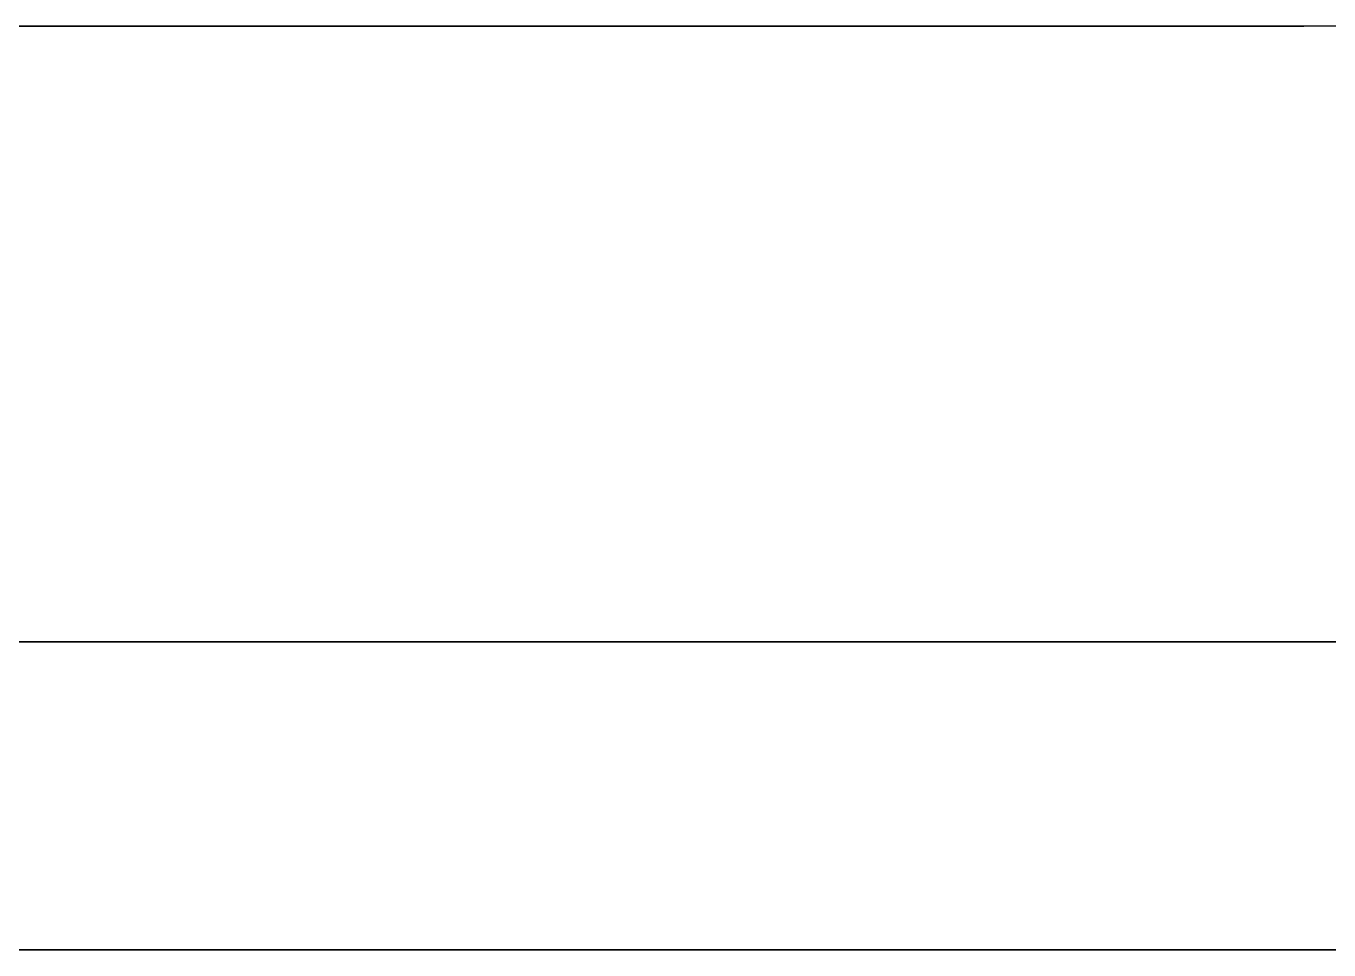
# Model space of a CAD drawing. Extents: x -42728 to 99010, y -18674 to 47645.
# Drawn here: x 68302.2 to 68492.6, y 30442.8 to 30577.8 of the extents above; entities that cross this region are included whole.
import ezdxf

# ---------------------------------------------------------------- set-up
doc = ezdxf.new("R2010")
doc.units = 0
doc.header["$LTSCALE"] = 100
doc.header["$MEASUREMENT"] = 0
doc.layers.get('0').update_dxf_attribs({"linetype": 'CONTINUOUS'})
doc.layers.add('00-ELE', color=2, linetype='CONTINUOUS')

# ---------------------------------------------------------------- blocks, each defined once
blk = doc.blocks.new('A$C5B331D8A')
at = {"color": 7, "linetype": 'Continuous'}
for p, q in [((7.4047, 15.7421), (3.4047, 15.7421)), ((3.4047, 15.7421), (7.4047, 15.7421)), ((7.4047, 15.7421), (8.4047, 15.7421)), ((8.4047, 15.7421), (7.4047, 15.7421)), ((8.4047, 15.7421), (7.4047, 15.7421)), ((11.4047, 15.7421), (7.4047, 15.7421)), ((7.4047, 15.7421), (7.4047, 15.7421)), ((7.4047, 15.7421), (7.4047, 15.7421)), ((7.4047, 15.7421), (7.4047, 15.7421)), ((7.4047, 15.7421), (7.4047, 15.7421)), ((7.4047, 15.7421), (11.4047, 15.7421)), ((11.4047, 15.7421), (7.4047, 15.7421)), ((7.4047, 15.7421), (7.4047, 15.7421)), ((7.4047, 15.7421), (7.4047, 15.7421)), ((7.4047, 15.7421), (11.4047, 15.7421)), ((11.4047, 15.7421), (7.4047, 15.7421)), ((7.4047, 15.7421), (7.4047, 15.7421)), ((7.4047, 15.7421), (7.4047, 15.7421)), ((7.4047, 15.7421), (11.4047, 15.7421)), ((11.4047, 15.7421), (7.4047, 15.7421)), ((7.4047, 15.7421), (7.4047, 15.7421)), ((7.4047, 15.7421), (7.4047, 15.7421)), ((11.4047, 15.7421), (7.4047, 15.7421)), ((7.4047, 15.7421), (7.4047, 15.7421)), ((7.4047, 15.7421), (7.4047, 15.7421)), ((7.4047, 15.7421), (7.4047, 15.7421)), ((8.4047, 15.7421), (7.4047, 15.7421)), ((11.4047, 15.7421), (7.4047, 15.7421)), ((7.4047, 15.7421), (7.4047, 15.7421)), ((7.4047, 15.7421), (7.4047, 15.7421)), ((7.4047, 15.7421), (7.4047, 15.7421)), ((7.4047, 15.7421), (7.4047, 15.7421)), ((7.4047, 15.7421), (7.4047, 15.7421)), ((7.4047, 15.7421), (11.4047, 15.7421)), ((7.4047, 15.7421), (7.4047, 15.7421)), ((7.4047, 15.7421), (7.4047, 15.7421)), ((7.4047, 15.7421), (11.4047, 15.7421)), ((11.4047, 15.7421), (7.4047, 15.7421)), ((7.4047, 15.7421), (7.4047, 15.7421)), ((7.4047, 15.7421), (11.4047, 15.7421)), ((11.4047, 15.7421), (7.4047, 15.7421)), ((8.4047, 15.7421), (8.4047, 15.7421)), ((11.4047, 15.7421), (8.4047, 15.7421)), ((8.4047, 15.7421), (8.4047, 15.7421)), ((8.4047, 15.7421), (11.4047, 15.7421)), ((8.4047, 15.7421), (11.4047, 15.7421)), ((11.4047, 15.7421), (8.4047, 15.7421)), ((12.4047, 15.7421), (11.4047, 15.7421)), ((11.4047, 15.7421), (11.4047, 15.7421)), ((12.4047, 15.7421), (11.4047, 15.7421)), ((11.4047, 15.7421), (11.4047, 15.7421)), ((11.4047, 15.7421), (11.4047, 15.7421)), ((11.4047, 15.7421), (11.4047, 15.7421)), ((11.4047, 15.7421), (11.4047, 15.7421)), ((11.4047, 15.7421), (11.4047, 15.7421)), ((11.4047, 15.7421), (11.4047, 15.7421)), ((11.4047, 15.7421), (11.4047, 15.7421)), ((11.4047, 15.7421), (11.4047, 15.7421)), ((11.4047, 15.7421), (11.4047, 15.7421)), ((11.4047, 15.7421), (11.4047, 15.7421)), ((11.4047, 15.7421), (11.4047, 15.7421)), ((11.4047, 15.7421), (11.4047, 15.7421)), ((11.4047, 15.7421), (11.4047, 15.7421)), ((13.4047, 13.7421), (3.4047, 13.7421)), ((3.4047, 13.7421), (13.4047, 13.7421)), ((13.4047, 13.7421), (3.4047, 13.7421)), ((3.4047, 13.7421), (13.4047, 13.7421)), ((13.4047, 13.7421), (3.4047, 13.7421)), ((7.4047, 13.7421), (6.4047, 13.7421)), ((6.4047, 13.7421), (7.4047, 13.7421)), ((7.4047, 13.7421), (6.4047, 13.7421)), ((6.4047, 13.7421), (7.4047, 13.7421)), ((7.4047, 13.7421), (6.4047, 13.7421)), ((6.4047, 13.7421), (7.4047, 13.7421)), ((7.4047, 13.7421), (6.4047, 13.7421)), ((7.4047, 13.7421), (6.4047, 13.7421)), ((7.4047, 13.7421), (6.4047, 13.7421)), ((8.4047, 13.7421), (7.4047, 13.7421)), ((7.4047, 13.7421), (8.4047, 13.7421)), ((7.4047, 13.7421), (7.4047, 13.7421)), ((7.4047, 13.7421), (7.4047, 13.7421)), ((8.4047, 13.7421), (7.4047, 13.7421)), ((7.4047, 13.7421), (7.4047, 13.7421)), ((7.4047, 13.7421), (7.4047, 13.7421)), ((8.4047, 13.7421), (7.4047, 13.7421)), ((8.4047, 13.7421), (7.4047, 13.7421)), ((7.4047, 13.7421), (7.4047, 13.7421)), ((7.4047, 13.7421), (7.4047, 13.7421)), ((7.4047, 13.7421), (7.4047, 13.7421)), ((7.4047, 13.7421), (7.4047, 13.7421)), ((7.4047, 13.7421), (7.4047, 13.7421)), ((7.4047, 13.7421), (7.4047, 13.7421)), ((7.4047, 13.7421), (8.4047, 13.7421)), ((8.4047, 13.7421), (7.4047, 13.7421)), ((7.4047, 13.7421), (7.4047, 13.7421)), ((8.4047, 13.7421), (9.4047, 13.7421)), ((8.4047, 13.7421), (9.4047, 13.7421)), ((8.4047, 13.7421), (8.4047, 13.7421)), ((8.4047, 13.7421), (8.4047, 13.7421)), ((8.4047, 13.7421), (8.4047, 13.7421)), ((9.4047, 13.7421), (8.4047, 13.7421)), ((8.4047, 13.7421), (8.4047, 13.7421)), ((8.4047, 13.7421), (8.4047, 13.7421)), ((8.4047, 13.7421), (8.4047, 13.7421)), ((8.4047, 13.7421), (8.4047, 13.7421)), ((8.4047, 13.7421), (8.4047, 13.7421)), ((8.4047, 13.7421), (9.4047, 13.7421)), ((9.4047, 13.7421), (8.4047, 13.7421)), ((8.4047, 13.7421), (8.4047, 13.7421)), ((8.4047, 13.7421), (8.4047, 13.7421)), ((8.4047, 13.7421), (8.4047, 13.7421)), ((8.4047, 13.7421), (8.4047, 13.7421)), ((8.4047, 13.7421), (8.4047, 13.7421)), ((8.4047, 13.7421), (8.4047, 13.7421)), ((8.4047, 13.7421), (9.4047, 13.7421)), ((9.4047, 13.7421), (8.4047, 13.7421)), ((8.4047, 13.7421), (8.4047, 13.7421)), ((9.4047, 13.7421), (10.4047, 13.7421)), ((9.4047, 13.7421), (9.4047, 13.7421)), ((9.4047, 13.7421), (10.4047, 13.7421)), ((10.4047, 13.7421), (9.4047, 13.7421)), ((9.4047, 13.7421), (9.4047, 13.7421)), ((10.4047, 13.7421), (9.4047, 13.7421)), ((10.4047, 13.7421), (9.4047, 13.7421)), ((9.4047, 13.7421), (9.4047, 13.7421)), ((9.4047, 13.7421), (9.4047, 13.7421)), ((10.4047, 13.7421), (9.4047, 13.7421)), ((10.4047, 13.7421), (9.4047, 13.7421)), ((9.4047, 13.7421), (9.4047, 13.7421)), ((10.4047, 13.7421), (11.4047, 13.7421)), ((10.4047, 13.7421), (10.4047, 13.7421)), ((10.4047, 13.7421), (11.4047, 13.7421)), ((10.4047, 13.7421), (10.4047, 13.7421)), ((10.4047, 13.7421), (10.4047, 13.7421)), ((11.4047, 13.7421), (10.4047, 13.7421)), ((10.4047, 13.7421), (10.4047, 13.7421)), ((10.4047, 13.7421), (10.4047, 13.7421)), ((10.4047, 13.7421), (10.4047, 13.7421)), ((10.4047, 13.7421), (10.4047, 13.7421)), ((10.4047, 13.7421), (10.4047, 13.7421)), ((10.4047, 13.7421), (11.4047, 13.7421)), ((11.4047, 13.7421), (10.4047, 13.7421)), ((10.4047, 13.7421), (10.4047, 13.7421)), ((10.4047, 13.7421), (10.4047, 13.7421)), ((10.4047, 13.7421), (10.4047, 13.7421)), ((10.4047, 13.7421), (10.4047, 13.7421)), ((10.4047, 13.7421), (10.4047, 13.7421)), ((10.4047, 13.7421), (10.4047, 13.7421)), ((10.4047, 13.7421), (11.4047, 13.7421)), ((11.4047, 13.7421), (10.4047, 13.7421)), ((10.4047, 13.7421), (10.4047, 13.7421)), ((12.4047, 13.7421), (11.4047, 13.7421)), ((11.4047, 13.7421), (11.4047, 13.7421)), ((11.4047, 13.7421), (12.4047, 13.7421)), ((11.4047, 13.7421), (11.4047, 13.7421)), ((12.4047, 13.7421), (11.4047, 13.7421)), ((11.4047, 13.7421), (11.4047, 13.7421)), ((12.4047, 13.7421), (11.4047, 13.7421)), ((12.4047, 13.7421), (11.4047, 13.7421)), ((11.4047, 13.7421), (11.4047, 13.7421)), ((11.4047, 13.7421), (11.4047, 13.7421)), ((12.4047, 13.7421), (11.4047, 13.7421)), ((11.4047, 13.7421), (12.4047, 13.7421)), ((11.4047, 13.7421), (11.4047, 13.7421)), ((11.4047, 13.7421), (11.4047, 13.7421)), ((11.4047, 13.7421), (11.4047, 13.7421)), ((11.4047, 13.7421), (11.4047, 13.7421)), ((11.4047, 13.7421), (11.4047, 13.7421)), ((11.4047, 13.7421), (12.4047, 13.7421)), ((12.4047, 13.7421), (11.4047, 13.7421)), ((11.4047, 13.7421), (11.4047, 13.7421)), ((13.4047, 12.7421), (3.4047, 12.7421)), ((13.4047, 12.7421), (3.4047, 12.7421)), ((3.4047, 12.7421), (13.4047, 12.7421)), ((13.4047, 12.7421), (3.4047, 12.7421)), ((3.4047, 12.7421), (13.4047, 12.7421)), ((13.4047, 12.7421), (3.4047, 12.7421)), ((13.4047, 12.7421), (3.4047, 12.7421)), ((6.4047, 12.7421), (7.4047, 12.7421)), ((7.4047, 12.7421), (6.4047, 12.7421)), ((6.4047, 12.7421), (7.4047, 12.7421)), ((7.4047, 12.7421), (6.4047, 12.7421)), ((7.4047, 12.7421), (6.4047, 12.7421)), ((7.4047, 12.7421), (6.4047, 12.7421)), ((7.4047, 12.7421), (6.4047, 12.7421)), ((6.4047, 12.7421), (7.4047, 12.7421)), ((6.4047, 12.7421), (7.4047, 12.7421)), ((7.4047, 12.7421), (6.4047, 12.7421)), ((6.4047, 12.7421), (7.4047, 12.7421)), ((7.4047, 12.7421), (7.4047, 12.7421)), ((7.4047, 12.7421), (7.4047, 12.7421)), ((7.4047, 12.7421), (8.4047, 12.7421)), ((8.4047, 12.7421), (7.4047, 12.7421)), ((7.4047, 12.7421), (7.4047, 12.7421)), ((7.4047, 12.7421), (7.4047, 12.7421)), ((7.4047, 12.7421), (7.4047, 12.7421)), ((7.4047, 12.7421), (7.4047, 12.7421)), ((7.4047, 12.7421), (7.4047, 12.7421)), ((7.4047, 12.7421), (8.4047, 12.7421)), ((8.4047, 12.7421), (7.4047, 12.7421)), ((7.4047, 12.7421), (7.4047, 12.7421)), ((7.4047, 12.7421), (7.4047, 12.7421)), ((7.4047, 12.7421), (7.4047, 12.7421)), ((7.4047, 12.7421), (8.4047, 12.7421)), ((8.4047, 12.7421), (7.4047, 12.7421)), ((7.4047, 12.7421), (7.4047, 12.7421)), ((7.4047, 12.7421), (7.4047, 12.7421)), ((8.4047, 12.7421), (7.4047, 12.7421)), ((8.4047, 12.7421), (7.4047, 12.7421)), ((7.4047, 12.7421), (7.4047, 12.7421)), ((8.4047, 12.7421), (7.4047, 12.7421)), ((8.4047, 12.7421), (8.4047, 12.7421)), ((8.4047, 12.7421), (8.4047, 12.7421)), ((8.4047, 12.7421), (9.4047, 12.7421)), ((9.4047, 12.7421), (8.4047, 12.7421)), ((8.4047, 12.7421), (8.4047, 12.7421)), ((8.4047, 12.7421), (8.4047, 12.7421)), ((8.4047, 12.7421), (8.4047, 12.7421)), ((8.4047, 12.7421), (8.4047, 12.7421)), ((8.4047, 12.7421), (8.4047, 12.7421)), ((8.4047, 12.7421), (9.4047, 12.7421)), ((9.4047, 12.7421), (8.4047, 12.7421)), ((8.4047, 12.7421), (8.4047, 12.7421)), ((8.4047, 12.7421), (8.4047, 12.7421)), ((8.4047, 12.7421), (8.4047, 12.7421)), ((8.4047, 12.7421), (8.4047, 12.7421)), ((8.4047, 12.7421), (8.4047, 12.7421)), ((8.4047, 12.7421), (8.4047, 12.7421)), ((8.4047, 12.7421), (9.4047, 12.7421)), ((9.4047, 12.7421), (8.4047, 12.7421)), ((8.4047, 12.7421), (8.4047, 12.7421)), ((8.4047, 12.7421), (8.4047, 12.7421)), ((8.4047, 12.7421), (8.4047, 12.7421)), ((8.4047, 12.7421), (8.4047, 12.7421)), ((8.4047, 12.7421), (8.4047, 12.7421)), ((8.4047, 12.7421), (8.4047, 12.7421)), ((8.4047, 12.7421), (9.4047, 12.7421)), ((9.4047, 12.7421), (8.4047, 12.7421)), ((8.4047, 12.7421), (8.4047, 12.7421)), ((8.4047, 12.7421), (8.4047, 12.7421)), ((8.4047, 12.7421), (9.4047, 12.7421)), ((9.4047, 12.7421), (9.4047, 12.7421)), ((9.4047, 12.7421), (10.4047, 12.7421)), ((9.4047, 12.7421), (10.4047, 12.7421)), ((9.4047, 12.7421), (9.4047, 12.7421)), ((10.4047, 12.7421), (9.4047, 12.7421)), ((10.4047, 12.7421), (9.4047, 12.7421)), ((9.4047, 12.7421), (9.4047, 12.7421)), ((9.4047, 12.7421), (9.4047, 12.7421)), ((10.4047, 12.7421), (9.4047, 12.7421)), ((10.4047, 12.7421), (9.4047, 12.7421)), ((9.4047, 12.7421), (9.4047, 12.7421)), ((9.4047, 12.7421), (9.4047, 12.7421)), ((10.4047, 12.7421), (9.4047, 12.7421)), ((10.4047, 12.7421), (9.4047, 12.7421)), ((9.4047, 12.7421), (9.4047, 12.7421)), ((10.4047, 12.7421), (9.4047, 12.7421)), ((10.4047, 12.7421), (10.4047, 12.7421)), ((10.4047, 12.7421), (10.4047, 12.7421)), ((10.4047, 12.7421), (11.4047, 12.7421)), ((10.4047, 12.7421), (11.4047, 12.7421)), ((10.4047, 12.7421), (10.4047, 12.7421)), ((10.4047, 12.7421), (10.4047, 12.7421)), ((10.4047, 12.7421), (10.4047, 12.7421)), ((10.4047, 12.7421), (10.4047, 12.7421)), ((10.4047, 12.7421), (10.4047, 12.7421)), ((10.4047, 12.7421), (11.4047, 12.7421)), ((11.4047, 12.7421), (10.4047, 12.7421)), ((10.4047, 12.7421), (10.4047, 12.7421)), ((10.4047, 12.7421), (10.4047, 12.7421)), ((10.4047, 12.7421), (10.4047, 12.7421)), ((10.4047, 12.7421), (10.4047, 12.7421)), ((10.4047, 12.7421), (10.4047, 12.7421)), ((10.4047, 12.7421), (10.4047, 12.7421)), ((10.4047, 12.7421), (11.4047, 12.7421)), ((11.4047, 12.7421), (10.4047, 12.7421)), ((10.4047, 12.7421), (10.4047, 12.7421)), ((10.4047, 12.7421), (10.4047, 12.7421)), ((10.4047, 12.7421), (10.4047, 12.7421)), ((10.4047, 12.7421), (10.4047, 12.7421)), ((10.4047, 12.7421), (10.4047, 12.7421)), ((10.4047, 12.7421), (10.4047, 12.7421)), ((10.4047, 12.7421), (11.4047, 12.7421)), ((11.4047, 12.7421), (10.4047, 12.7421)), ((10.4047, 12.7421), (10.4047, 12.7421)), ((10.4047, 12.7421), (10.4047, 12.7421)), ((10.4047, 12.7421), (11.4047, 12.7421)), ((11.4047, 12.7421), (11.4047, 12.7421)), ((11.4047, 12.7421), (11.4047, 12.7421)), ((11.4047, 12.7421), (12.4047, 12.7421)), ((11.4047, 12.7421), (12.4047, 12.7421)), ((11.4047, 12.7421), (11.4047, 12.7421)), ((11.4047, 12.7421), (11.4047, 12.7421)), ((11.4047, 12.7421), (11.4047, 12.7421)), ((11.4047, 12.7421), (11.4047, 12.7421)), ((11.4047, 12.7421), (11.4047, 12.7421)), ((11.4047, 12.7421), (12.4047, 12.7421)), ((12.4047, 12.7421), (11.4047, 12.7421)), ((11.4047, 12.7421), (11.4047, 12.7421)), ((11.4047, 12.7421), (11.4047, 12.7421)), ((11.4047, 12.7421), (11.4047, 12.7421)), ((11.4047, 12.7421), (12.4047, 12.7421)), ((12.4047, 12.7421), (11.4047, 12.7421)), ((11.4047, 12.7421), (11.4047, 12.7421)), ((11.4047, 12.7421), (12.4047, 12.7421)), ((12.4047, 12.7421), (11.4047, 12.7421)), ((11.4047, 12.7421), (11.4047, 12.7421)), ((12.4047, 12.7421), (11.4047, 12.7421)), ((12.4047, 12.7421), (11.4047, 12.7421)), ((11.4047, 12.7421), (11.4047, 12.7421)), ((12.4047, 12.7421), (11.4047, 12.7421))]:
    blk.add_line(p, q, dxfattribs=at)
blk = doc.blocks.new('A$C5D670ACC')
at = {"layer": '00-ELE', "xscale": 30, "yscale": 30, "zscale": 30}
blk.add_blockref('A$C5B331D8A', (0, 0), dxfattribs=at)

msp = doc.modelspace()

# ---------------------------------------------------------------- block references
at = {"xscale": 1.5, "yscale": 1.5, "zscale": 1.5}
msp.add_blockref('A$C5D670ACC', (67975.75494, 29869.36297), dxfattribs=at)

doc.saveas('drawing.dxf')
